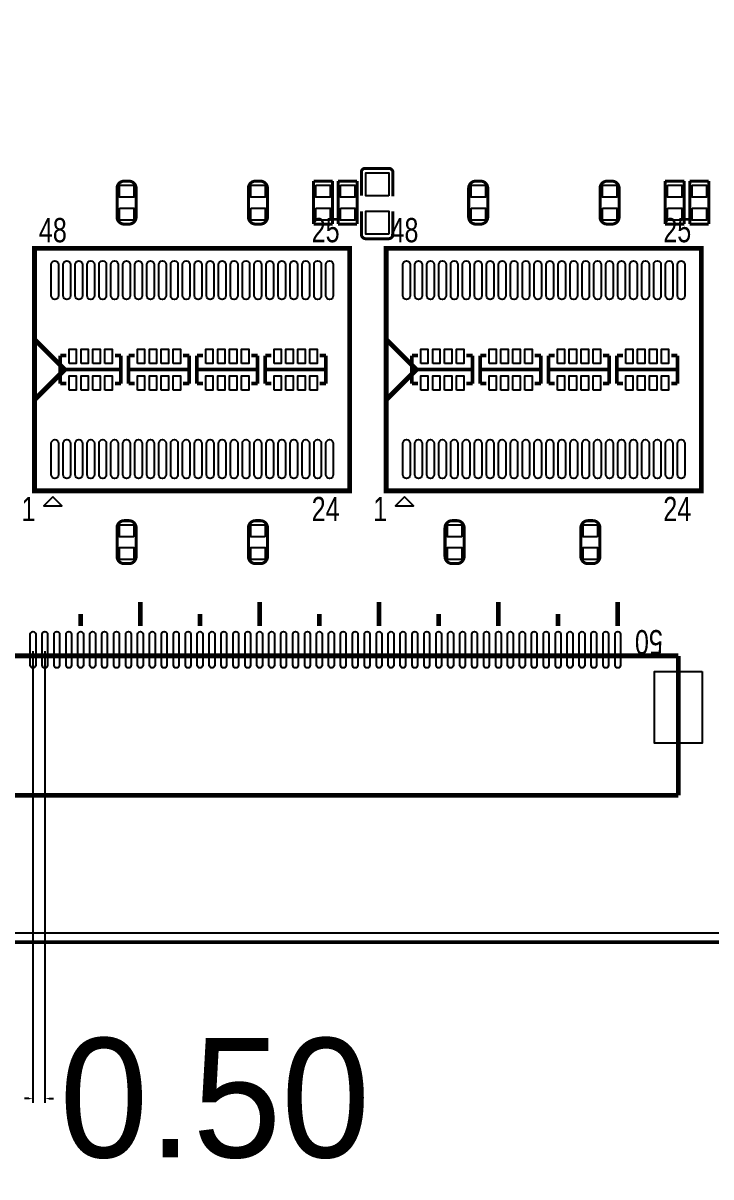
# Model space of a CAD drawing. Extents: x -114 to 119, y -60 to 69.
# Drawn here: x 34.07 to 62.89, y -59.83 to -11.49 of the extents above; entities that cross this region are included whole.
import ezdxf
from ezdxf.enums import TextEntityAlignment as Align

# ---------------------------------------------------------------- set-up
doc = ezdxf.new("R2010")
doc.units = 0
doc.header["$MEASUREMENT"] = 0
doc.layers.get('0').update_dxf_attribs({"linetype": 'CONTINUOUS'})
doc.layers.get('Defpoints').update_dxf_attribs({"linetype": 'CONTINUOUS'})
doc.layers.add('ETCH_BOTTOM', color=253, linetype='CONTINUOUS')
doc.dimstyles.get("Standard").update_dxf_attribs({"dimtxt": 5, "dimasz": 0.18, "dimexe": 0.18, "dimexo": 0.0625, "dimgap": 0.09, "dimtad": 0, "dimtih": 1, "dimtoh": 1, "dimzin": 0, "dimdsep": 46, "dimtxsty": 'Standard', "dimcen": 0.09, "dimadec": 0, "dimazin": 0, "dimtfac": 1, "dimtofl": 0, "dimtmove": 0, "dimatfit": 3, "dimfxl": 0, "dimtolj": 1, "dimtzin": 0, "dimarcsym": 0})

# ---------------------------------------------------------------- blocks, each defined once
blk = doc.blocks.new('*D15')
at = {"color": 0, "linetype": 'Continuous', "lineweight": -2, "transparency": 16777216}
for p, q in [((34.486, -37.808), (34.486, -56.727)), ((34.986, -37.808), (34.986, -56.727)), ((34.306, -56.547), (34.126, -56.547)), ((35.166, -56.547), (35.346, -56.547))]:
    blk.add_line(p, q, dxfattribs=at)
at = {"color": 0, "linetype": 'Continuous', "transparency": 16777216}
for points in [[(34.306, -56.517), (34.306, -56.577), (34.486, -56.547)], [(35.166, -56.517), (35.166, -56.577), (34.986, -56.547)]]:
    blk.add_solid(points, dxfattribs=at)
at = {"layer": 'Defpoints', "color": 0, "linetype": 'Continuous', "transparency": 16777216}
for p in [(34.486, -37.745), (34.986, -37.745), (34.986, -56.547)]:
    blk.add_point(p, dxfattribs=at)
at = {"color": 0, "linetype": 'Continuous', "transparency": 16777216, "insert": (42.103, -56.547), "char_height": 5, "attachment_point": 5}
blk.add_mtext('\\A1;0.50', dxfattribs=at)

msp = doc.modelspace()

# ---------------------------------------------------------------- linework, layer by layer
at = {"layer": 'ETCH_BOTTOM'}
for points in [[(-89.999998, 47.079103, 0.1524, 0.1524, 0), (-89.999998, -47.9679, 0.1524, 0.1524, 0.414214), (-87.967998, -49.9999, 0.1524, 0.1524, 0), (87.967998, -49.9999, 0.1524, 0.1524, 0.414214), (89.999998, -47.9679, 0.1524, 0.1524, 0), (89.999998, 47.968103, 0.1524, 0.1524, 0.414214), (87.967998, 50.000103, 0.1524, 0.1524, 0), (-87.967998, 50.000103, 0.1524, 0.1524, 0.414214), (-89.999998, 47.968103, 0.1524, 0.1524, 0), (-89.999998, 47.079103, 0.1524, 0.1524, 0)], [(49.5681, -18.7452, 0.127, 0.127, 0), (49.5681, -17.7546, 0.127, 0.127, 0.414214), (49.3903, -17.5768, 0.127, 0.127, 0), (48.3997, -17.5768, 0.127, 0.127, 0.414214), (48.2473, -17.7292, 0.127, 0.127, 0), (48.2473, -18.7198, 0.127, 0.127, 0)], [(38.50734, -19.911797, 0.127, 0.127, 0), (38.30734, -19.911797, 0.127, 0.127, -0.414215), (38.007341, -19.611797, 0.127, 0.127, 0), (38.007341, -18.412003, 0.127, 0.127, -0.414215), (38.30734, -18.112003, 0.127, 0.127, 0), (38.50734, -18.112003, 0.127, 0.127, -0.414215), (38.807339, -18.412003, 0.127, 0.127, 0), (38.807339, -19.611797, 0.127, 0.127, -0.414215), (38.50734, -19.911797, 0.127, 0.127, 0)], [(44.01152, -19.911797, 0.127, 0.127, 0), (43.81152, -19.911797, 0.127, 0.127, -0.414215), (43.511521, -19.611797, 0.127, 0.127, 0), (43.511521, -18.412003, 0.127, 0.127, -0.414215), (43.81152, -18.112003, 0.127, 0.127, 0), (44.01152, -18.112003, 0.127, 0.127, -0.414215), (44.311519, -18.412003, 0.127, 0.127, 0), (44.311519, -19.611797, 0.127, 0.127, -0.414215), (44.01152, -19.911797, 0.127, 0.127, 0)], [(46.239481, -19.911797, 0.127, 0.127, 0), (46.239481, -18.112003, 0.127, 0.127, 0)], [(46.239481, -18.112003, 0.127, 0.127, 0), (47.039479, -18.112003, 0.127, 0.127, 0)], [(47.039479, -18.112003, 0.127, 0.127, 0), (47.039479, -19.911797, 0.127, 0.127, 0)], [(47.268181, -19.911797, 0.127, 0.127, 0), (47.268181, -18.112003, 0.127, 0.127, 0)], [(47.268181, -18.112003, 0.127, 0.127, 0), (48.068179, -18.112003, 0.127, 0.127, 0)], [(48.068179, -18.112003, 0.127, 0.127, 0), (48.068179, -19.911797, 0.127, 0.127, 0)], [(53.23934, -19.911797, 0.127, 0.127, 0), (53.03934, -19.911797, 0.127, 0.127, -0.414215), (52.739341, -19.611797, 0.127, 0.127, 0), (52.739341, -18.412003, 0.127, 0.127, -0.414215), (53.03934, -18.112003, 0.127, 0.127, 0), (53.23934, -18.112003, 0.127, 0.127, -0.414215), (53.539339, -18.412003, 0.127, 0.127, 0), (53.539339, -19.611797, 0.127, 0.127, -0.414215), (53.23934, -19.911797, 0.127, 0.127, 0)], [(58.74352, -19.911797, 0.127, 0.127, 0), (58.54352, -19.911797, 0.127, 0.127, -0.414215), (58.243521, -19.611797, 0.127, 0.127, 0), (58.243521, -18.412003, 0.127, 0.127, -0.414215), (58.54352, -18.112003, 0.127, 0.127, 0), (58.74352, -18.112003, 0.127, 0.127, -0.414215), (59.043519, -18.412003, 0.127, 0.127, 0), (59.043519, -19.611797, 0.127, 0.127, -0.414215), (58.74352, -19.911797, 0.127, 0.127, 0)], [(60.971481, -19.911797, 0.127, 0.127, 0), (60.971481, -18.112003, 0.127, 0.127, 0)], [(60.971481, -18.112003, 0.127, 0.127, 0), (61.771479, -18.112003, 0.127, 0.127, 0)], [(61.771479, -18.112003, 0.127, 0.127, 0), (61.771479, -19.911797, 0.127, 0.127, 0)], [(62.000181, -19.911797, 0.127, 0.127, 0), (62.000181, -18.112003, 0.127, 0.127, 0)], [(62.000181, -18.112003, 0.127, 0.127, 0), (62.800179, -18.112003, 0.127, 0.127, 0)], [(62.800179, -18.112003, 0.127, 0.127, 0), (62.800179, -19.911797, 0.127, 0.127, 0)], [(48.2473, -19.3802, 0.127, 0.127, 0), (48.2473, -20.3454, 0.127, 0.127, 0.414214), (48.4251, -20.5232, 0.127, 0.127, 0), (49.3903, -20.5232, 0.127, 0.127, 0.414214), (49.5681, -20.3454, 0.127, 0.127, 0), (49.5681, -19.3802, 0.127, 0.127, 0)], [(47.039479, -19.911797, 0.127, 0.127, 0), (46.239481, -19.911797, 0.127, 0.127, 0)], [(48.068179, -19.911797, 0.127, 0.127, 0), (47.268181, -19.911797, 0.127, 0.127, 0)], [(61.771479, -19.911797, 0.127, 0.127, 0), (60.971481, -19.911797, 0.127, 0.127, 0)], [(62.800179, -19.911797, 0.127, 0.127, 0), (62.000181, -19.911797, 0.127, 0.127, 0)], [(34.54908, -20.926323, 0.2032, 0.2032, 0), (47.75708, -20.926323, 0.2032, 0.2032, 0), (47.75708, -31.086323, 0.2032, 0.2032, 0), (34.54908, -31.086323, 0.2032, 0.2032, 0), (34.54908, -20.926323, 0.2032, 0.2032, 0)], [(49.28108, -20.926323, 0.2032, 0.2032, 0), (62.48908, -20.926323, 0.2032, 0.2032, 0), (62.48908, -31.086323, 0.2032, 0.2032, 0), (49.28108, -31.086323, 0.2032, 0.2032, 0), (49.28108, -20.926323, 0.2032, 0.2032, 0)], [(35.81908, -26.006323, 0.2032, 0.2032, 0), (34.54908, -24.736323, 0.2032, 0.2032, 0)], [(50.55108, -26.006323, 0.2032, 0.2032, 0), (49.28108, -24.736323, 0.2032, 0.2032, 0)], [(35.630358, -25.42225, 0.1524, 0.1524, 0), (35.630358, -26.59065, 0.1524, 0.1524, 0)], [(35.884358, -25.42225, 0.1524, 0.1524, 0), (35.630358, -25.42225, 0.1524, 0.1524, 0)], [(37.916358, -25.42225, 0.1524, 0.1524, 0), (38.170358, -25.42225, 0.1524, 0.1524, 0)], [(38.170358, -25.42225, 0.1524, 0.1524, 0), (38.170358, -26.59065, 0.1524, 0.1524, 0)], [(38.49243, -25.42225, 0.1524, 0.1524, 0), (38.49243, -26.59065, 0.1524, 0.1524, 0)], [(38.74643, -25.42225, 0.1524, 0.1524, 0), (38.49243, -25.42225, 0.1524, 0.1524, 0)], [(40.77843, -25.42225, 0.1524, 0.1524, 0), (41.03243, -25.42225, 0.1524, 0.1524, 0)], [(41.03243, -25.42225, 0.1524, 0.1524, 0), (41.03243, -26.59065, 0.1524, 0.1524, 0)], [(41.354502, -25.42225, 0.1524, 0.1524, 0), (41.354502, -26.59065, 0.1524, 0.1524, 0)], [(41.608502, -25.42225, 0.1524, 0.1524, 0), (41.354502, -25.42225, 0.1524, 0.1524, 0)], [(43.640502, -25.42225, 0.1524, 0.1524, 0), (43.894502, -25.42225, 0.1524, 0.1524, 0)], [(43.894502, -25.42225, 0.1524, 0.1524, 0), (43.894502, -26.59065, 0.1524, 0.1524, 0)], [(44.216574, -25.42225, 0.1524, 0.1524, 0), (44.216574, -26.59065, 0.1524, 0.1524, 0)], [(44.470574, -25.42225, 0.1524, 0.1524, 0), (44.216574, -25.42225, 0.1524, 0.1524, 0)], [(46.502574, -25.42225, 0.1524, 0.1524, 0), (46.756574, -25.42225, 0.1524, 0.1524, 0)], [(46.756574, -25.42225, 0.1524, 0.1524, 0), (46.756574, -26.59065, 0.1524, 0.1524, 0)], [(50.362358, -25.42225, 0.1524, 0.1524, 0), (50.362358, -26.59065, 0.1524, 0.1524, 0)], [(50.616358, -25.42225, 0.1524, 0.1524, 0), (50.362358, -25.42225, 0.1524, 0.1524, 0)], [(52.648358, -25.42225, 0.1524, 0.1524, 0), (52.902358, -25.42225, 0.1524, 0.1524, 0)], [(52.902358, -25.42225, 0.1524, 0.1524, 0), (52.902358, -26.59065, 0.1524, 0.1524, 0)], [(53.22443, -25.42225, 0.1524, 0.1524, 0), (53.22443, -26.59065, 0.1524, 0.1524, 0)], [(53.47843, -25.42225, 0.1524, 0.1524, 0), (53.22443, -25.42225, 0.1524, 0.1524, 0)], [(55.51043, -25.42225, 0.1524, 0.1524, 0), (55.76443, -25.42225, 0.1524, 0.1524, 0)], [(55.76443, -25.42225, 0.1524, 0.1524, 0), (55.76443, -26.59065, 0.1524, 0.1524, 0)], [(56.086502, -25.42225, 0.1524, 0.1524, 0), (56.086502, -26.59065, 0.1524, 0.1524, 0)], [(56.340502, -25.42225, 0.1524, 0.1524, 0), (56.086502, -25.42225, 0.1524, 0.1524, 0)], [(58.372502, -25.42225, 0.1524, 0.1524, 0), (58.626502, -25.42225, 0.1524, 0.1524, 0)], [(58.626502, -25.42225, 0.1524, 0.1524, 0), (58.626502, -26.59065, 0.1524, 0.1524, 0)], [(58.948574, -25.42225, 0.1524, 0.1524, 0), (58.948574, -26.59065, 0.1524, 0.1524, 0)], [(59.202574, -25.42225, 0.1524, 0.1524, 0), (58.948574, -25.42225, 0.1524, 0.1524, 0)], [(61.234574, -25.42225, 0.1524, 0.1524, 0), (61.488574, -25.42225, 0.1524, 0.1524, 0)], [(61.488574, -25.42225, 0.1524, 0.1524, 0), (61.488574, -26.59065, 0.1524, 0.1524, 0)], [(35.81908, -26.006323, 0.2032, 0.2032, 0), (34.54908, -27.276323, 0.2032, 0.2032, 0)], [(35.630358, -26.00645, 0.1524, 0.1524, 0), (38.170358, -26.00645, 0.1524, 0.1524, 0)], [(38.49243, -26.00645, 0.1524, 0.1524, 0), (41.03243, -26.00645, 0.1524, 0.1524, 0)], [(41.354502, -26.00645, 0.1524, 0.1524, 0), (43.894502, -26.00645, 0.1524, 0.1524, 0)], [(44.216574, -26.00645, 0.1524, 0.1524, 0), (46.756574, -26.00645, 0.1524, 0.1524, 0)], [(50.55108, -26.006323, 0.2032, 0.2032, 0), (49.28108, -27.276323, 0.2032, 0.2032, 0)], [(50.362358, -26.00645, 0.1524, 0.1524, 0), (52.902358, -26.00645, 0.1524, 0.1524, 0)], [(53.22443, -26.00645, 0.1524, 0.1524, 0), (55.76443, -26.00645, 0.1524, 0.1524, 0)], [(56.086502, -26.00645, 0.1524, 0.1524, 0), (58.626502, -26.00645, 0.1524, 0.1524, 0)], [(58.948574, -26.00645, 0.1524, 0.1524, 0), (61.488574, -26.00645, 0.1524, 0.1524, 0)], [(35.630358, -26.59065, 0.1524, 0.1524, 0), (35.884358, -26.59065, 0.1524, 0.1524, 0)], [(38.170358, -26.59065, 0.1524, 0.1524, 0), (37.916358, -26.59065, 0.1524, 0.1524, 0)], [(38.49243, -26.59065, 0.1524, 0.1524, 0), (38.74643, -26.59065, 0.1524, 0.1524, 0)], [(41.03243, -26.59065, 0.1524, 0.1524, 0), (40.77843, -26.59065, 0.1524, 0.1524, 0)], [(41.354502, -26.59065, 0.1524, 0.1524, 0), (41.608502, -26.59065, 0.1524, 0.1524, 0)], [(43.894502, -26.59065, 0.1524, 0.1524, 0), (43.640502, -26.59065, 0.1524, 0.1524, 0)], [(44.216574, -26.59065, 0.1524, 0.1524, 0), (44.470574, -26.59065, 0.1524, 0.1524, 0)], [(46.756574, -26.59065, 0.1524, 0.1524, 0), (46.502574, -26.59065, 0.1524, 0.1524, 0)], [(50.362358, -26.59065, 0.1524, 0.1524, 0), (50.616358, -26.59065, 0.1524, 0.1524, 0)], [(52.902358, -26.59065, 0.1524, 0.1524, 0), (52.648358, -26.59065, 0.1524, 0.1524, 0)], [(53.22443, -26.59065, 0.1524, 0.1524, 0), (53.47843, -26.59065, 0.1524, 0.1524, 0)], [(55.76443, -26.59065, 0.1524, 0.1524, 0), (55.51043, -26.59065, 0.1524, 0.1524, 0)], [(56.086502, -26.59065, 0.1524, 0.1524, 0), (56.340502, -26.59065, 0.1524, 0.1524, 0)], [(58.626502, -26.59065, 0.1524, 0.1524, 0), (58.372502, -26.59065, 0.1524, 0.1524, 0)], [(58.948574, -26.59065, 0.1524, 0.1524, 0), (59.202574, -26.59065, 0.1524, 0.1524, 0)], [(61.488574, -26.59065, 0.1524, 0.1524, 0), (61.234574, -26.59065, 0.1524, 0.1524, 0)], [(38.30734, -32.336003, 0.127, 0.127, 0), (38.50734, -32.336003, 0.127, 0.127, -0.414215), (38.807339, -32.636003, 0.127, 0.127, 0), (38.807339, -33.835797, 0.127, 0.127, -0.414215), (38.50734, -34.135797, 0.127, 0.127, 0), (38.30734, -34.135797, 0.127, 0.127, -0.414215), (38.007341, -33.835797, 0.127, 0.127, 0), (38.007341, -32.636003, 0.127, 0.127, -0.414215), (38.30734, -32.336003, 0.127, 0.127, 0)], [(43.81152, -32.336003, 0.127, 0.127, 0), (44.01152, -32.336003, 0.127, 0.127, -0.414215), (44.311519, -32.636003, 0.127, 0.127, 0), (44.311519, -33.835797, 0.127, 0.127, -0.414215), (44.01152, -34.135797, 0.127, 0.127, 0), (43.81152, -34.135797, 0.127, 0.127, -0.414215), (43.511521, -33.835797, 0.127, 0.127, 0), (43.511521, -32.636003, 0.127, 0.127, -0.414215), (43.81152, -32.336003, 0.127, 0.127, 0)], [(52.04874, -32.336003, 0.127, 0.127, 0), (52.24874, -32.336003, 0.127, 0.127, -0.414215), (52.548739, -32.636003, 0.127, 0.127, 0), (52.548739, -33.835797, 0.127, 0.127, -0.414215), (52.24874, -34.135797, 0.127, 0.127, 0), (52.04874, -34.135797, 0.127, 0.127, -0.414215), (51.748741, -33.835797, 0.127, 0.127, 0), (51.748741, -32.636003, 0.127, 0.127, -0.414215), (52.04874, -32.336003, 0.127, 0.127, 0)], [(57.74088, -32.336003, 0.127, 0.127, 0), (57.94088, -32.336003, 0.127, 0.127, -0.414215), (58.240879, -32.636003, 0.127, 0.127, 0), (58.240879, -33.835797, 0.127, 0.127, -0.414215), (57.94088, -34.135797, 0.127, 0.127, 0), (57.74088, -34.135797, 0.127, 0.127, -0.414215), (57.440881, -33.835797, 0.127, 0.127, 0), (57.440881, -32.636003, 0.127, 0.127, -0.414215), (57.74088, -32.336003, 0.127, 0.127, 0)], [(38.985977, -36.745012, 0.2, 0.2, 0), (38.985977, -35.745014, 0.2, 0.2, 0)], [(43.985993, -36.745012, 0.2, 0.2, 0), (43.985993, -35.745014, 0.2, 0.2, 0)], [(48.985983, -36.745012, 0.2, 0.2, 0), (48.985983, -35.745014, 0.2, 0.2, 0)], [(53.985998, -36.745012, 0.2, 0.2, 0), (53.985998, -35.745014, 0.2, 0.2, 0)], [(58.985988, -36.745012, 0.2, 0.2, 0), (58.985988, -35.745014, 0.2, 0.2, 0)], [(36.485982, -36.745012, 0.2, 0.2, 0), (36.485982, -36.245013, 0.2, 0.2, 0)], [(41.485998, -36.745012, 0.2, 0.2, 0), (41.485998, -36.245013, 0.2, 0.2, 0)], [(46.485988, -36.745012, 0.2, 0.2, 0), (46.485988, -36.245013, 0.2, 0.2, 0)], [(51.485978, -36.745012, 0.2, 0.2, 0), (51.485978, -36.245013, 0.2, 0.2, 0)], [(56.485993, -36.745012, 0.2, 0.2, 0), (56.485993, -36.245013, 0.2, 0.2, 0)], [(31.945986, -37.99901, 0.202997, 0.202997, 0), (61.525988, -37.99901, 0.202997, 0.202997, 0)], [(61.525988, -37.99901, 0.202997, 0.202997, 0), (56.525998, -37.99901, 0.202997, 0.202997, 0)], [(61.525988, -37.99901, 0.202997, 0.202997, 0), (61.525988, -43.84101, 0.202997, 0.202997, 0)], [(61.525988, -43.84101, 0.202997, 0.202997, 0), (31.945986, -43.84101, 0.202997, 0.202997, 0)]]:
    msp.add_lwpolyline(points, format="xyseb", dxfattribs=at)
for points in [[(-87.967998, -49.6189, -0.414214), (-89.618998, -47.9679), (-89.618998, 47.968103, -0.414214), (-87.967998, 49.619103), (87.967998, 49.619103, -0.414214), (89.618998, 47.968103), (89.618998, -47.9679, -0.414214), (87.967998, -49.6189)], [(35.55746, -21.599423), (35.55746, -22.920223, -1), (35.25266, -22.920223), (35.25266, -21.599423, -1)], [(36.05784, -21.599423), (36.05784, -22.920223, -1), (35.75304, -22.920223), (35.75304, -21.599423, -1)], [(36.55822, -21.599423), (36.55822, -22.920223, -1), (36.25342, -22.920223), (36.25342, -21.599423, -1)], [(37.0586, -21.599423), (37.0586, -22.920223, -1), (36.7538, -22.920223), (36.7538, -21.599423, -1)], [(37.55898, -21.599423), (37.55898, -22.920223, -1), (37.25418, -22.920223), (37.25418, -21.599423, -1)], [(38.05936, -21.599423), (38.05936, -22.920223, -1), (37.75456, -22.920223), (37.75456, -21.599423, -1)], [(38.55974, -21.599423), (38.55974, -22.920223, -1), (38.25494, -22.920223), (38.25494, -21.599423, -1)], [(39.06012, -21.599423), (39.06012, -22.920223, -1), (38.75532, -22.920223), (38.75532, -21.599423, -1)], [(39.5605, -21.599423), (39.5605, -22.920223, -1), (39.2557, -22.920223), (39.2557, -21.599423, -1)], [(40.06088, -21.599423), (40.06088, -22.920223, -1), (39.75608, -22.920223), (39.75608, -21.599423, -1)], [(40.56126, -21.599423), (40.56126, -22.920223, -1), (40.25646, -22.920223), (40.25646, -21.599423, -1)], [(41.06164, -21.599423), (41.06164, -22.920223, -1), (40.75684, -22.920223), (40.75684, -21.599423, -1)], [(41.56202, -21.599423), (41.56202, -22.920223, -1), (41.25722, -22.920223), (41.25722, -21.599423, -1)], [(42.0624, -21.599423), (42.0624, -22.920223, -1), (41.7576, -22.920223), (41.7576, -21.599423, -1)], [(42.56278, -21.599423), (42.56278, -22.920223, -1), (42.25798, -22.920223), (42.25798, -21.599423, -1)], [(43.06316, -21.599423), (43.06316, -22.920223, -1), (42.75836, -22.920223), (42.75836, -21.599423, -1)], [(43.56354, -21.599423), (43.56354, -22.920223, -1), (43.25874, -22.920223), (43.25874, -21.599423, -1)], [(44.06392, -21.599423), (44.06392, -22.920223, -1), (43.75912, -22.920223), (43.75912, -21.599423, -1)], [(44.5643, -21.599423), (44.5643, -22.920223, -1), (44.2595, -22.920223), (44.2595, -21.599423, -1)], [(45.06468, -21.599423), (45.06468, -22.920223, -1), (44.75988, -22.920223), (44.75988, -21.599423, -1)], [(45.56506, -21.599423), (45.56506, -22.920223, -1), (45.26026, -22.920223), (45.26026, -21.599423, -1)], [(46.06544, -21.599423), (46.06544, -22.920223, -1), (45.76064, -22.920223), (45.76064, -21.599423, -1)], [(46.56582, -21.599423), (46.56582, -22.920223, -1), (46.26102, -22.920223), (46.26102, -21.599423, -1)], [(47.0662, -21.599423), (47.0662, -22.920223, -1), (46.7614, -22.920223), (46.7614, -21.599423, -1)], [(50.28946, -21.599423), (50.28946, -22.920223, -1), (49.98466, -22.920223), (49.98466, -21.599423, -1)], [(50.78984, -21.599423), (50.78984, -22.920223, -1), (50.48504, -22.920223), (50.48504, -21.599423, -1)], [(51.29022, -21.599423), (51.29022, -22.920223, -1), (50.98542, -22.920223), (50.98542, -21.599423, -1)], [(51.7906, -21.599423), (51.7906, -22.920223, -1), (51.4858, -22.920223), (51.4858, -21.599423, -1)], [(52.29098, -21.599423), (52.29098, -22.920223, -1), (51.98618, -22.920223), (51.98618, -21.599423, -1)], [(52.79136, -21.599423), (52.79136, -22.920223, -1), (52.48656, -22.920223), (52.48656, -21.599423, -1)], [(53.29174, -21.599423), (53.29174, -22.920223, -1), (52.98694, -22.920223), (52.98694, -21.599423, -1)], [(53.79212, -21.599423), (53.79212, -22.920223, -1), (53.48732, -22.920223), (53.48732, -21.599423, -1)], [(54.2925, -21.599423), (54.2925, -22.920223, -1), (53.9877, -22.920223), (53.9877, -21.599423, -1)], [(54.79288, -21.599423), (54.79288, -22.920223, -1), (54.48808, -22.920223), (54.48808, -21.599423, -1)], [(55.29326, -21.599423), (55.29326, -22.920223, -1), (54.98846, -22.920223), (54.98846, -21.599423, -1)], [(55.79364, -21.599423), (55.79364, -22.920223, -1), (55.48884, -22.920223), (55.48884, -21.599423, -1)], [(56.29402, -21.599423), (56.29402, -22.920223, -1), (55.98922, -22.920223), (55.98922, -21.599423, -1)], [(56.7944, -21.599423), (56.7944, -22.920223, -1), (56.4896, -22.920223), (56.4896, -21.599423, -1)], [(57.29478, -21.599423), (57.29478, -22.920223, -1), (56.98998, -22.920223), (56.98998, -21.599423, -1)], [(57.79516, -21.599423), (57.79516, -22.920223, -1), (57.49036, -22.920223), (57.49036, -21.599423, -1)], [(58.29554, -21.599423), (58.29554, -22.920223, -1), (57.99074, -22.920223), (57.99074, -21.599423, -1)], [(58.79592, -21.599423), (58.79592, -22.920223, -1), (58.49112, -22.920223), (58.49112, -21.599423, -1)], [(59.2963, -21.599423), (59.2963, -22.920223, -1), (58.9915, -22.920223), (58.9915, -21.599423, -1)], [(59.79668, -21.599423), (59.79668, -22.920223, -1), (59.49188, -22.920223), (59.49188, -21.599423, -1)], [(60.29706, -21.599423), (60.29706, -22.920223, -1), (59.99226, -22.920223), (59.99226, -21.599423, -1)], [(60.79744, -21.599423), (60.79744, -22.920223, -1), (60.49264, -22.920223), (60.49264, -21.599423, -1)], [(61.29782, -21.599423), (61.29782, -22.920223, -1), (60.99302, -22.920223), (60.99302, -21.599423, -1)], [(61.7982, -21.599423), (61.7982, -22.920223, -1), (61.4934, -22.920223), (61.4934, -21.599423, -1)], [(35.55746, -29.092423), (35.55746, -30.413223, -1), (35.25266, -30.413223), (35.25266, -29.092423, -1)], [(36.05784, -29.092423), (36.05784, -30.413223, -1), (35.75304, -30.413223), (35.75304, -29.092423, -1)], [(36.55822, -29.092423), (36.55822, -30.413223, -1), (36.25342, -30.413223), (36.25342, -29.092423, -1)], [(37.0586, -29.092423), (37.0586, -30.413223, -1), (36.7538, -30.413223), (36.7538, -29.092423, -1)], [(37.55898, -29.092423), (37.55898, -30.413223, -1), (37.25418, -30.413223), (37.25418, -29.092423, -1)], [(38.05936, -29.092423), (38.05936, -30.413223, -1), (37.75456, -30.413223), (37.75456, -29.092423, -1)], [(38.55974, -29.092423), (38.55974, -30.413223, -1), (38.25494, -30.413223), (38.25494, -29.092423, -1)], [(39.06012, -29.092423), (39.06012, -30.413223, -1), (38.75532, -30.413223), (38.75532, -29.092423, -1)], [(39.5605, -29.092423), (39.5605, -30.413223, -1), (39.2557, -30.413223), (39.2557, -29.092423, -1)], [(40.06088, -29.092423), (40.06088, -30.413223, -1), (39.75608, -30.413223), (39.75608, -29.092423, -1)], [(40.56126, -29.092423), (40.56126, -30.413223, -1), (40.25646, -30.413223), (40.25646, -29.092423, -1)], [(41.06164, -29.092423), (41.06164, -30.413223, -1), (40.75684, -30.413223), (40.75684, -29.092423, -1)], [(41.56202, -29.092423), (41.56202, -30.413223, -1), (41.25722, -30.413223), (41.25722, -29.092423, -1)], [(42.0624, -29.092423), (42.0624, -30.413223, -1), (41.7576, -30.413223), (41.7576, -29.092423, -1)], [(42.56278, -29.092423), (42.56278, -30.413223, -1), (42.25798, -30.413223), (42.25798, -29.092423, -1)], [(43.06316, -29.092423), (43.06316, -30.413223, -1), (42.75836, -30.413223), (42.75836, -29.092423, -1)], [(43.56354, -29.092423), (43.56354, -30.413223, -1), (43.25874, -30.413223), (43.25874, -29.092423, -1)], [(44.06392, -29.092423), (44.06392, -30.413223, -1), (43.75912, -30.413223), (43.75912, -29.092423, -1)], [(44.5643, -29.092423), (44.5643, -30.413223, -1), (44.2595, -30.413223), (44.2595, -29.092423, -1)], [(45.06468, -29.092423), (45.06468, -30.413223, -1), (44.75988, -30.413223), (44.75988, -29.092423, -1)], [(45.56506, -29.092423), (45.56506, -30.413223, -1), (45.26026, -30.413223), (45.26026, -29.092423, -1)], [(46.06544, -29.092423), (46.06544, -30.413223, -1), (45.76064, -30.413223), (45.76064, -29.092423, -1)], [(46.56582, -29.092423), (46.56582, -30.413223, -1), (46.26102, -30.413223), (46.26102, -29.092423, -1)], [(47.0662, -29.092423), (47.0662, -30.413223, -1), (46.7614, -30.413223), (46.7614, -29.092423, -1)], [(50.28946, -29.092423), (50.28946, -30.413223, -1), (49.98466, -30.413223), (49.98466, -29.092423, -1)], [(50.78984, -29.092423), (50.78984, -30.413223, -1), (50.48504, -30.413223), (50.48504, -29.092423, -1)], [(51.29022, -29.092423), (51.29022, -30.413223, -1), (50.98542, -30.413223), (50.98542, -29.092423, -1)], [(51.7906, -29.092423), (51.7906, -30.413223, -1), (51.4858, -30.413223), (51.4858, -29.092423, -1)], [(52.29098, -29.092423), (52.29098, -30.413223, -1), (51.98618, -30.413223), (51.98618, -29.092423, -1)], [(52.79136, -29.092423), (52.79136, -30.413223, -1), (52.48656, -30.413223), (52.48656, -29.092423, -1)], [(53.29174, -29.092423), (53.29174, -30.413223, -1), (52.98694, -30.413223), (52.98694, -29.092423, -1)], [(53.79212, -29.092423), (53.79212, -30.413223, -1), (53.48732, -30.413223), (53.48732, -29.092423, -1)], [(54.2925, -29.092423), (54.2925, -30.413223, -1), (53.9877, -30.413223), (53.9877, -29.092423, -1)], [(54.79288, -29.092423), (54.79288, -30.413223, -1), (54.48808, -30.413223), (54.48808, -29.092423, -1)], [(55.29326, -29.092423), (55.29326, -30.413223, -1), (54.98846, -30.413223), (54.98846, -29.092423, -1)], [(55.79364, -29.092423), (55.79364, -30.413223, -1), (55.48884, -30.413223), (55.48884, -29.092423, -1)], [(56.29402, -29.092423), (56.29402, -30.413223, -1), (55.98922, -30.413223), (55.98922, -29.092423, -1)], [(56.7944, -29.092423), (56.7944, -30.413223, -1), (56.4896, -30.413223), (56.4896, -29.092423, -1)], [(57.29478, -29.092423), (57.29478, -30.413223, -1), (56.98998, -30.413223), (56.98998, -29.092423, -1)], [(57.79516, -29.092423), (57.79516, -30.413223, -1), (57.49036, -30.413223), (57.49036, -29.092423, -1)], [(58.29554, -29.092423), (58.29554, -30.413223, -1), (57.99074, -30.413223), (57.99074, -29.092423, -1)], [(58.79592, -29.092423), (58.79592, -30.413223, -1), (58.49112, -30.413223), (58.49112, -29.092423, -1)], [(59.2963, -29.092423), (59.2963, -30.413223, -1), (58.9915, -30.413223), (58.9915, -29.092423, -1)], [(59.79668, -29.092423), (59.79668, -30.413223, -1), (59.49188, -30.413223), (59.49188, -29.092423, -1)], [(60.29706, -29.092423), (60.29706, -30.413223, -1), (59.99226, -30.413223), (59.99226, -29.092423, -1)], [(60.79744, -29.092423), (60.79744, -30.413223, -1), (60.49264, -30.413223), (60.49264, -29.092423, -1)], [(61.29782, -29.092423), (61.29782, -30.413223, -1), (60.99302, -30.413223), (60.99302, -29.092423, -1)], [(61.7982, -29.092423), (61.7982, -30.413223, -1), (61.4934, -30.413223), (61.4934, -29.092423, -1)], [(34.371686, -38.39271), (34.371686, -37.09731, -1), (34.600286, -37.09731), (34.600286, -38.39271, -1)], [(34.871685, -38.39271), (34.871685, -37.09731, -1), (35.100285, -37.09731), (35.100285, -38.39271, -1)], [(35.371684, -38.39271), (35.371684, -37.09731, -1), (35.600284, -37.09731), (35.600284, -38.39271, -1)], [(35.871683, -38.39271), (35.871683, -37.09731, -1), (36.100283, -37.09731), (36.100283, -38.39271, -1)], [(36.371682, -38.39271), (36.371682, -37.09731, -1), (36.600282, -37.09731), (36.600282, -38.39271, -1)], [(36.871681, -38.39271), (36.871681, -37.09731, -1), (37.100281, -37.09731), (37.100281, -38.39271, -1)], [(37.37168, -38.39271), (37.37168, -37.09731, -1), (37.60028, -37.09731), (37.60028, -38.39271, -1)], [(37.871679, -38.39271), (37.871679, -37.09731, -1), (38.100279, -37.09731), (38.100279, -38.39271, -1)], [(38.371678, -38.39271), (38.371678, -37.09731, -1), (38.600278, -37.09731), (38.600278, -38.39271, -1)], [(38.871677, -38.39271), (38.871677, -37.09731, -1), (39.100277, -37.09731), (39.100277, -38.39271, -1)], [(39.371676, -38.39271), (39.371676, -37.09731, -1), (39.600276, -37.09731), (39.600276, -38.39271, -1)], [(39.871675, -38.39271), (39.871675, -37.09731, -1), (40.100275, -37.09731), (40.100275, -38.39271, -1)], [(40.371674, -38.39271), (40.371674, -37.09731, -1), (40.600274, -37.09731), (40.600274, -38.39271, -1)], [(40.871699, -38.39271), (40.871699, -37.09731, -1), (41.100299, -37.09731), (41.100299, -38.39271, -1)], [(41.371698, -38.39271), (41.371698, -37.09731, -1), (41.600298, -37.09731), (41.600298, -38.39271, -1)], [(41.871697, -38.39271), (41.871697, -37.09731, -1), (42.100297, -37.09731), (42.100297, -38.39271, -1)], [(42.371696, -38.39271), (42.371696, -37.09731, -1), (42.600296, -37.09731), (42.600296, -38.39271, -1)], [(42.871695, -38.39271), (42.871695, -37.09731, -1), (43.100295, -37.09731), (43.100295, -38.39271, -1)], [(43.371694, -38.39271), (43.371694, -37.09731, -1), (43.600294, -37.09731), (43.600294, -38.39271, -1)], [(43.871693, -38.39271), (43.871693, -37.09731, -1), (44.100293, -37.09731), (44.100293, -38.39271, -1)], [(44.371692, -38.39271), (44.371692, -37.09731, -1), (44.600292, -37.09731), (44.600292, -38.39271, -1)], [(44.871691, -38.39271), (44.871691, -37.09731, -1), (45.100291, -37.09731), (45.100291, -38.39271, -1)], [(45.37169, -38.39271), (45.37169, -37.09731, -1), (45.60029, -37.09731), (45.60029, -38.39271, -1)], [(45.871689, -38.39271), (45.871689, -37.09731, -1), (46.100289, -37.09731), (46.100289, -38.39271, -1)], [(46.371688, -38.39271), (46.371688, -37.09731, -1), (46.600288, -37.09731), (46.600288, -38.39271, -1)], [(46.871687, -38.39271), (46.871687, -37.09731, -1), (47.100287, -37.09731), (47.100287, -38.39271, -1)], [(47.371686, -38.39271), (47.371686, -37.09731, -1), (47.600286, -37.09731), (47.600286, -38.39271, -1)], [(47.871685, -38.39271), (47.871685, -37.09731, -1), (48.100285, -37.09731), (48.100285, -38.39271, -1)], [(48.371684, -38.39271), (48.371684, -37.09731, -1), (48.600284, -37.09731), (48.600284, -38.39271, -1)], [(48.871683, -38.39271), (48.871683, -37.09731, -1), (49.100283, -37.09731), (49.100283, -38.39271, -1)], [(49.371682, -38.39271), (49.371682, -37.09731, -1), (49.600282, -37.09731), (49.600282, -38.39271, -1)], [(49.871681, -38.39271), (49.871681, -37.09731, -1), (50.100281, -37.09731), (50.100281, -38.39271, -1)], [(50.37168, -38.39271), (50.37168, -37.09731, -1), (50.60028, -37.09731), (50.60028, -38.39271, -1)], [(50.871679, -38.39271), (50.871679, -37.09731, -1), (51.100279, -37.09731), (51.100279, -38.39271, -1)], [(51.371678, -38.39271), (51.371678, -37.09731, -1), (51.600278, -37.09731), (51.600278, -38.39271, -1)], [(51.871677, -38.39271), (51.871677, -37.09731, -1), (52.100277, -37.09731), (52.100277, -38.39271, -1)], [(52.371676, -38.39271), (52.371676, -37.09731, -1), (52.600276, -37.09731), (52.600276, -38.39271, -1)], [(52.871675, -38.39271), (52.871675, -37.09731, -1), (53.100275, -37.09731), (53.100275, -38.39271, -1)], [(53.371674, -38.39271), (53.371674, -37.09731, -1), (53.600274, -37.09731), (53.600274, -38.39271, -1)], [(53.871698, -38.39271), (53.871698, -37.09731, -1), (54.100298, -37.09731), (54.100298, -38.39271, -1)], [(54.371697, -38.39271), (54.371697, -37.09731, -1), (54.600297, -37.09731), (54.600297, -38.39271, -1)], [(54.871696, -38.39271), (54.871696, -37.09731, -1), (55.100296, -37.09731), (55.100296, -38.39271, -1)], [(55.371695, -38.39271), (55.371695, -37.09731, -1), (55.600295, -37.09731), (55.600295, -38.39271, -1)], [(55.871694, -38.39271), (55.871694, -37.09731, -1), (56.100294, -37.09731), (56.100294, -38.39271, -1)], [(56.371693, -38.39271), (56.371693, -37.09731, -1), (56.600293, -37.09731), (56.600293, -38.39271, -1)], [(56.871692, -38.39271), (56.871692, -37.09731, -1), (57.100292, -37.09731), (57.100292, -38.39271, -1)], [(57.371691, -38.39271), (57.371691, -37.09731, -1), (57.600291, -37.09731), (57.600291, -38.39271, -1)], [(57.87169, -38.39271), (57.87169, -37.09731, -1), (58.10029, -37.09731), (58.10029, -38.39271, -1)], [(58.371689, -38.39271), (58.371689, -37.09731, -1), (58.600289, -37.09731), (58.600289, -38.39271, -1)], [(58.871688, -38.39271), (58.871688, -37.09731, -1), (59.100288, -37.09731), (59.100288, -38.39271, -1)]]:
    msp.add_lwpolyline(points, format="xyb", close=True, dxfattribs=at)
for points in [[(49.3903, -18.7325), (48.4251, -18.7325), (48.4251, -17.7673), (49.3903, -17.7673)], [(38.107391, -18.283161), (38.707289, -18.283161), (38.707289, -18.783262), (38.107391, -18.783262)], [(43.611571, -18.283161), (44.211469, -18.283161), (44.211469, -18.783262), (43.611571, -18.783262)], [(46.339531, -18.283161), (46.939429, -18.283161), (46.939429, -18.783262), (46.339531, -18.783262)], [(47.368231, -18.283161), (47.968129, -18.283161), (47.968129, -18.783262), (47.368231, -18.783262)], [(52.839391, -18.283161), (53.439289, -18.283161), (53.439289, -18.783262), (52.839391, -18.783262)], [(58.343571, -18.283161), (58.943469, -18.283161), (58.943469, -18.783262), (58.343571, -18.783262)], [(61.071531, -18.283161), (61.671429, -18.283161), (61.671429, -18.783262), (61.071531, -18.783262)], [(62.100231, -18.283161), (62.700129, -18.283161), (62.700129, -18.783262), (62.100231, -18.783262)], [(38.107391, -19.240538), (38.707289, -19.240538), (38.707289, -19.740639), (38.107391, -19.740639)], [(43.611571, -19.240538), (44.211469, -19.240538), (44.211469, -19.740639), (43.611571, -19.740639)], [(46.339531, -19.240538), (46.939429, -19.240538), (46.939429, -19.740639), (46.339531, -19.740639)], [(47.368231, -19.240538), (47.968129, -19.240538), (47.968129, -19.740639), (47.368231, -19.740639)], [(52.839391, -19.240538), (53.439289, -19.240538), (53.439289, -19.740639), (52.839391, -19.740639)], [(58.343571, -19.240538), (58.943469, -19.240538), (58.943469, -19.740639), (58.343571, -19.740639)], [(61.071531, -19.240538), (61.671429, -19.240538), (61.671429, -19.740639), (61.071531, -19.740639)], [(62.100231, -19.240538), (62.700129, -19.240538), (62.700129, -19.740639), (62.100231, -19.740639)], [(49.3903, -20.3327), (48.4251, -20.3327), (48.4251, -19.3675), (49.3903, -19.3675)], [(36.00003, -25.746329), (36.00003, -25.146432), (36.300029, -25.146432), (36.300029, -25.746329)], [(36.500156, -25.746329), (36.500156, -25.146432), (36.800155, -25.146432), (36.800155, -25.746329)], [(37.000282, -25.746329), (37.000282, -25.146432), (37.300281, -25.146432), (37.300281, -25.746329)], [(37.500408, -25.746329), (37.500408, -25.146432), (37.800407, -25.146432), (37.800407, -25.746329)], [(38.862102, -25.746329), (38.862102, -25.146432), (39.162101, -25.146432), (39.162101, -25.746329)], [(39.362228, -25.746329), (39.362228, -25.146432), (39.662227, -25.146432), (39.662227, -25.746329)], [(39.862354, -25.746329), (39.862354, -25.146432), (40.162353, -25.146432), (40.162353, -25.746329)], [(40.36248, -25.746329), (40.36248, -25.146432), (40.662479, -25.146432), (40.662479, -25.746329)], [(41.724174, -25.746329), (41.724174, -25.146432), (42.024173, -25.146432), (42.024173, -25.746329)], [(42.2243, -25.746329), (42.2243, -25.146432), (42.524299, -25.146432), (42.524299, -25.746329)], [(42.724426, -25.746329), (42.724426, -25.146432), (43.024425, -25.146432), (43.024425, -25.746329)], [(43.224552, -25.746329), (43.224552, -25.146432), (43.524551, -25.146432), (43.524551, -25.746329)], [(44.586246, -25.746329), (44.586246, -25.146432), (44.886245, -25.146432), (44.886245, -25.746329)], [(45.086372, -25.746329), (45.086372, -25.146432), (45.386371, -25.146432), (45.386371, -25.746329)], [(45.586498, -25.746329), (45.586498, -25.146432), (45.886497, -25.146432), (45.886497, -25.746329)], [(46.086624, -25.746329), (46.086624, -25.146432), (46.386623, -25.146432), (46.386623, -25.746329)], [(50.73203, -25.746329), (50.73203, -25.146432), (51.032029, -25.146432), (51.032029, -25.746329)], [(51.232156, -25.746329), (51.232156, -25.146432), (51.532155, -25.146432), (51.532155, -25.746329)], [(51.732282, -25.746329), (51.732282, -25.146432), (52.032281, -25.146432), (52.032281, -25.746329)], [(52.232408, -25.746329), (52.232408, -25.146432), (52.532407, -25.146432), (52.532407, -25.746329)], [(53.594102, -25.746329), (53.594102, -25.146432), (53.894101, -25.146432), (53.894101, -25.746329)], [(54.094228, -25.746329), (54.094228, -25.146432), (54.394227, -25.146432), (54.394227, -25.746329)], [(54.594354, -25.746329), (54.594354, -25.146432), (54.894353, -25.146432), (54.894353, -25.746329)], [(55.09448, -25.746329), (55.09448, -25.146432), (55.394479, -25.146432), (55.394479, -25.746329)], [(56.456174, -25.746329), (56.456174, -25.146432), (56.756173, -25.146432), (56.756173, -25.746329)], [(56.9563, -25.746329), (56.9563, -25.146432), (57.256299, -25.146432), (57.256299, -25.746329)], [(57.456426, -25.746329), (57.456426, -25.146432), (57.756425, -25.146432), (57.756425, -25.746329)], [(57.956552, -25.746329), (57.956552, -25.146432), (58.256551, -25.146432), (58.256551, -25.746329)], [(59.318246, -25.746329), (59.318246, -25.146432), (59.618245, -25.146432), (59.618245, -25.746329)], [(59.818372, -25.746329), (59.818372, -25.146432), (60.118371, -25.146432), (60.118371, -25.746329)], [(60.318498, -25.746329), (60.318498, -25.146432), (60.618497, -25.146432), (60.618497, -25.746329)], [(60.818624, -25.746329), (60.818624, -25.146432), (61.118623, -25.146432), (61.118623, -25.746329)], [(36.000284, -26.866469), (36.000284, -26.266572), (36.300283, -26.266572), (36.300283, -26.866469)], [(36.50041, -26.866469), (36.50041, -26.266572), (36.800409, -26.266572), (36.800409, -26.866469)], [(37.000536, -26.866469), (37.000536, -26.266572), (37.300535, -26.266572), (37.300535, -26.866469)], [(37.500662, -26.866469), (37.500662, -26.266572), (37.800661, -26.266572), (37.800661, -26.866469)], [(38.862356, -26.866469), (38.862356, -26.266572), (39.162355, -26.266572), (39.162355, -26.866469)], [(39.362482, -26.866469), (39.362482, -26.266572), (39.662481, -26.266572), (39.662481, -26.866469)], [(39.862608, -26.866469), (39.862608, -26.266572), (40.162607, -26.266572), (40.162607, -26.866469)], [(40.362734, -26.866469), (40.362734, -26.266572), (40.662733, -26.266572), (40.662733, -26.866469)], [(41.724428, -26.866469), (41.724428, -26.266572), (42.024427, -26.266572), (42.024427, -26.866469)], [(42.224554, -26.866469), (42.224554, -26.266572), (42.524553, -26.266572), (42.524553, -26.866469)], [(42.72468, -26.866469), (42.72468, -26.266572), (43.024679, -26.266572), (43.024679, -26.866469)], [(43.224806, -26.866469), (43.224806, -26.266572), (43.524805, -26.266572), (43.524805, -26.866469)], [(44.5865, -26.866469), (44.5865, -26.266572), (44.886499, -26.266572), (44.886499, -26.866469)], [(45.086626, -26.866469), (45.086626, -26.266572), (45.386625, -26.266572), (45.386625, -26.866469)], [(45.586752, -26.866469), (45.586752, -26.266572), (45.886751, -26.266572), (45.886751, -26.866469)], [(46.086878, -26.866469), (46.086878, -26.266572), (46.386877, -26.266572), (46.386877, -26.866469)], [(50.732284, -26.866469), (50.732284, -26.266572), (51.032283, -26.266572), (51.032283, -26.866469)], [(51.23241, -26.866469), (51.23241, -26.266572), (51.532409, -26.266572), (51.532409, -26.866469)], [(51.732536, -26.866469), (51.732536, -26.266572), (52.032535, -26.266572), (52.032535, -26.866469)], [(52.232662, -26.866469), (52.232662, -26.266572), (52.532661, -26.266572), (52.532661, -26.866469)], [(53.594356, -26.866469), (53.594356, -26.266572), (53.894355, -26.266572), (53.894355, -26.866469)], [(54.094482, -26.866469), (54.094482, -26.266572), (54.394481, -26.266572), (54.394481, -26.866469)], [(54.594608, -26.866469), (54.594608, -26.266572), (54.894607, -26.266572), (54.894607, -26.866469)], [(55.094734, -26.866469), (55.094734, -26.266572), (55.394733, -26.266572), (55.394733, -26.866469)], [(56.456428, -26.866469), (56.456428, -26.266572), (56.756427, -26.266572), (56.756427, -26.866469)], [(56.956554, -26.866469), (56.956554, -26.266572), (57.256553, -26.266572), (57.256553, -26.866469)], [(57.45668, -26.866469), (57.45668, -26.266572), (57.756679, -26.266572), (57.756679, -26.866469)], [(57.956806, -26.866469), (57.956806, -26.266572), (58.256805, -26.266572), (58.256805, -26.866469)], [(59.3185, -26.866469), (59.3185, -26.266572), (59.618499, -26.266572), (59.618499, -26.866469)], [(59.818626, -26.866469), (59.818626, -26.266572), (60.118625, -26.266572), (60.118625, -26.866469)], [(60.318752, -26.866469), (60.318752, -26.266572), (60.618751, -26.266572), (60.618751, -26.866469)], [(60.818878, -26.866469), (60.818878, -26.266572), (61.118877, -26.266572), (61.118877, -26.866469)], [(35.31743, -31.340323), (34.93643, -31.721323), (35.69843, -31.721323)], [(50.04943, -31.340323), (49.66843, -31.721323), (50.43043, -31.721323)], [(38.707289, -33.007262), (38.107391, -33.007262), (38.107391, -32.507161), (38.707289, -32.507161)], [(44.211469, -33.007262), (43.611571, -33.007262), (43.611571, -32.507161), (44.211469, -32.507161)], [(52.448689, -33.007262), (51.848791, -33.007262), (51.848791, -32.507161), (52.448689, -32.507161)], [(58.140829, -33.007262), (57.540931, -33.007262), (57.540931, -32.507161), (58.140829, -32.507161)], [(38.707289, -33.964639), (38.107391, -33.964639), (38.107391, -33.464538), (38.707289, -33.464538)], [(44.211469, -33.964639), (43.611571, -33.964639), (43.611571, -33.464538), (44.211469, -33.464538)], [(52.448689, -33.964639), (51.848791, -33.964639), (51.848791, -33.464538), (52.448689, -33.464538)], [(58.140829, -33.964639), (57.540931, -33.964639), (57.540931, -33.464538), (58.140829, -33.464538)], [(62.525986, -38.658013), (62.525986, -41.658007), (60.52599, -41.658007), (60.52599, -38.658013)]]:
    msp.add_lwpolyline(points, close=True, dxfattribs=at)

# ---------------------------------------------------------------- texts
at = {"layer": 'ETCH_BOTTOM', "width": 0.775}
for s, p in [('48', (35.31743, -20.672323)), ('25', (46.74743, -20.672323)), ('48', (50.04943, -20.672323)), ('25', (61.47943, -20.672323)), ('1', (34.30143, -32.356323)), ('24', (46.74743, -32.356323)), ('1', (49.03343, -32.356323)), ('24', (61.47943, -32.356323))]:
    msp.add_text(s, height=1.016, dxfattribs=at).set_placement(p, align=Align.CENTER)
msp.add_text('50', height=1.016, rotation=180, dxfattribs=at).set_placement((60.875977, -36.919002))

# ---------------------------------------------------------------- dimensions: what is measured, and where the dimension line sits
at = {"linetype": 'Continuous'}
dim = msp.add_linear_dim(base=(34.985985, -56.547375), p1=(34.485986, -37.74501), p2=(34.985985, -37.74501), dimstyle='Standard', dxfattribs=at)
dim.commit()
dim.dimension.update_dxf_attribs({"geometry": '*D15', "text_midpoint": (42.102652, -56.547375)})

doc.saveas('drawing.dxf')
